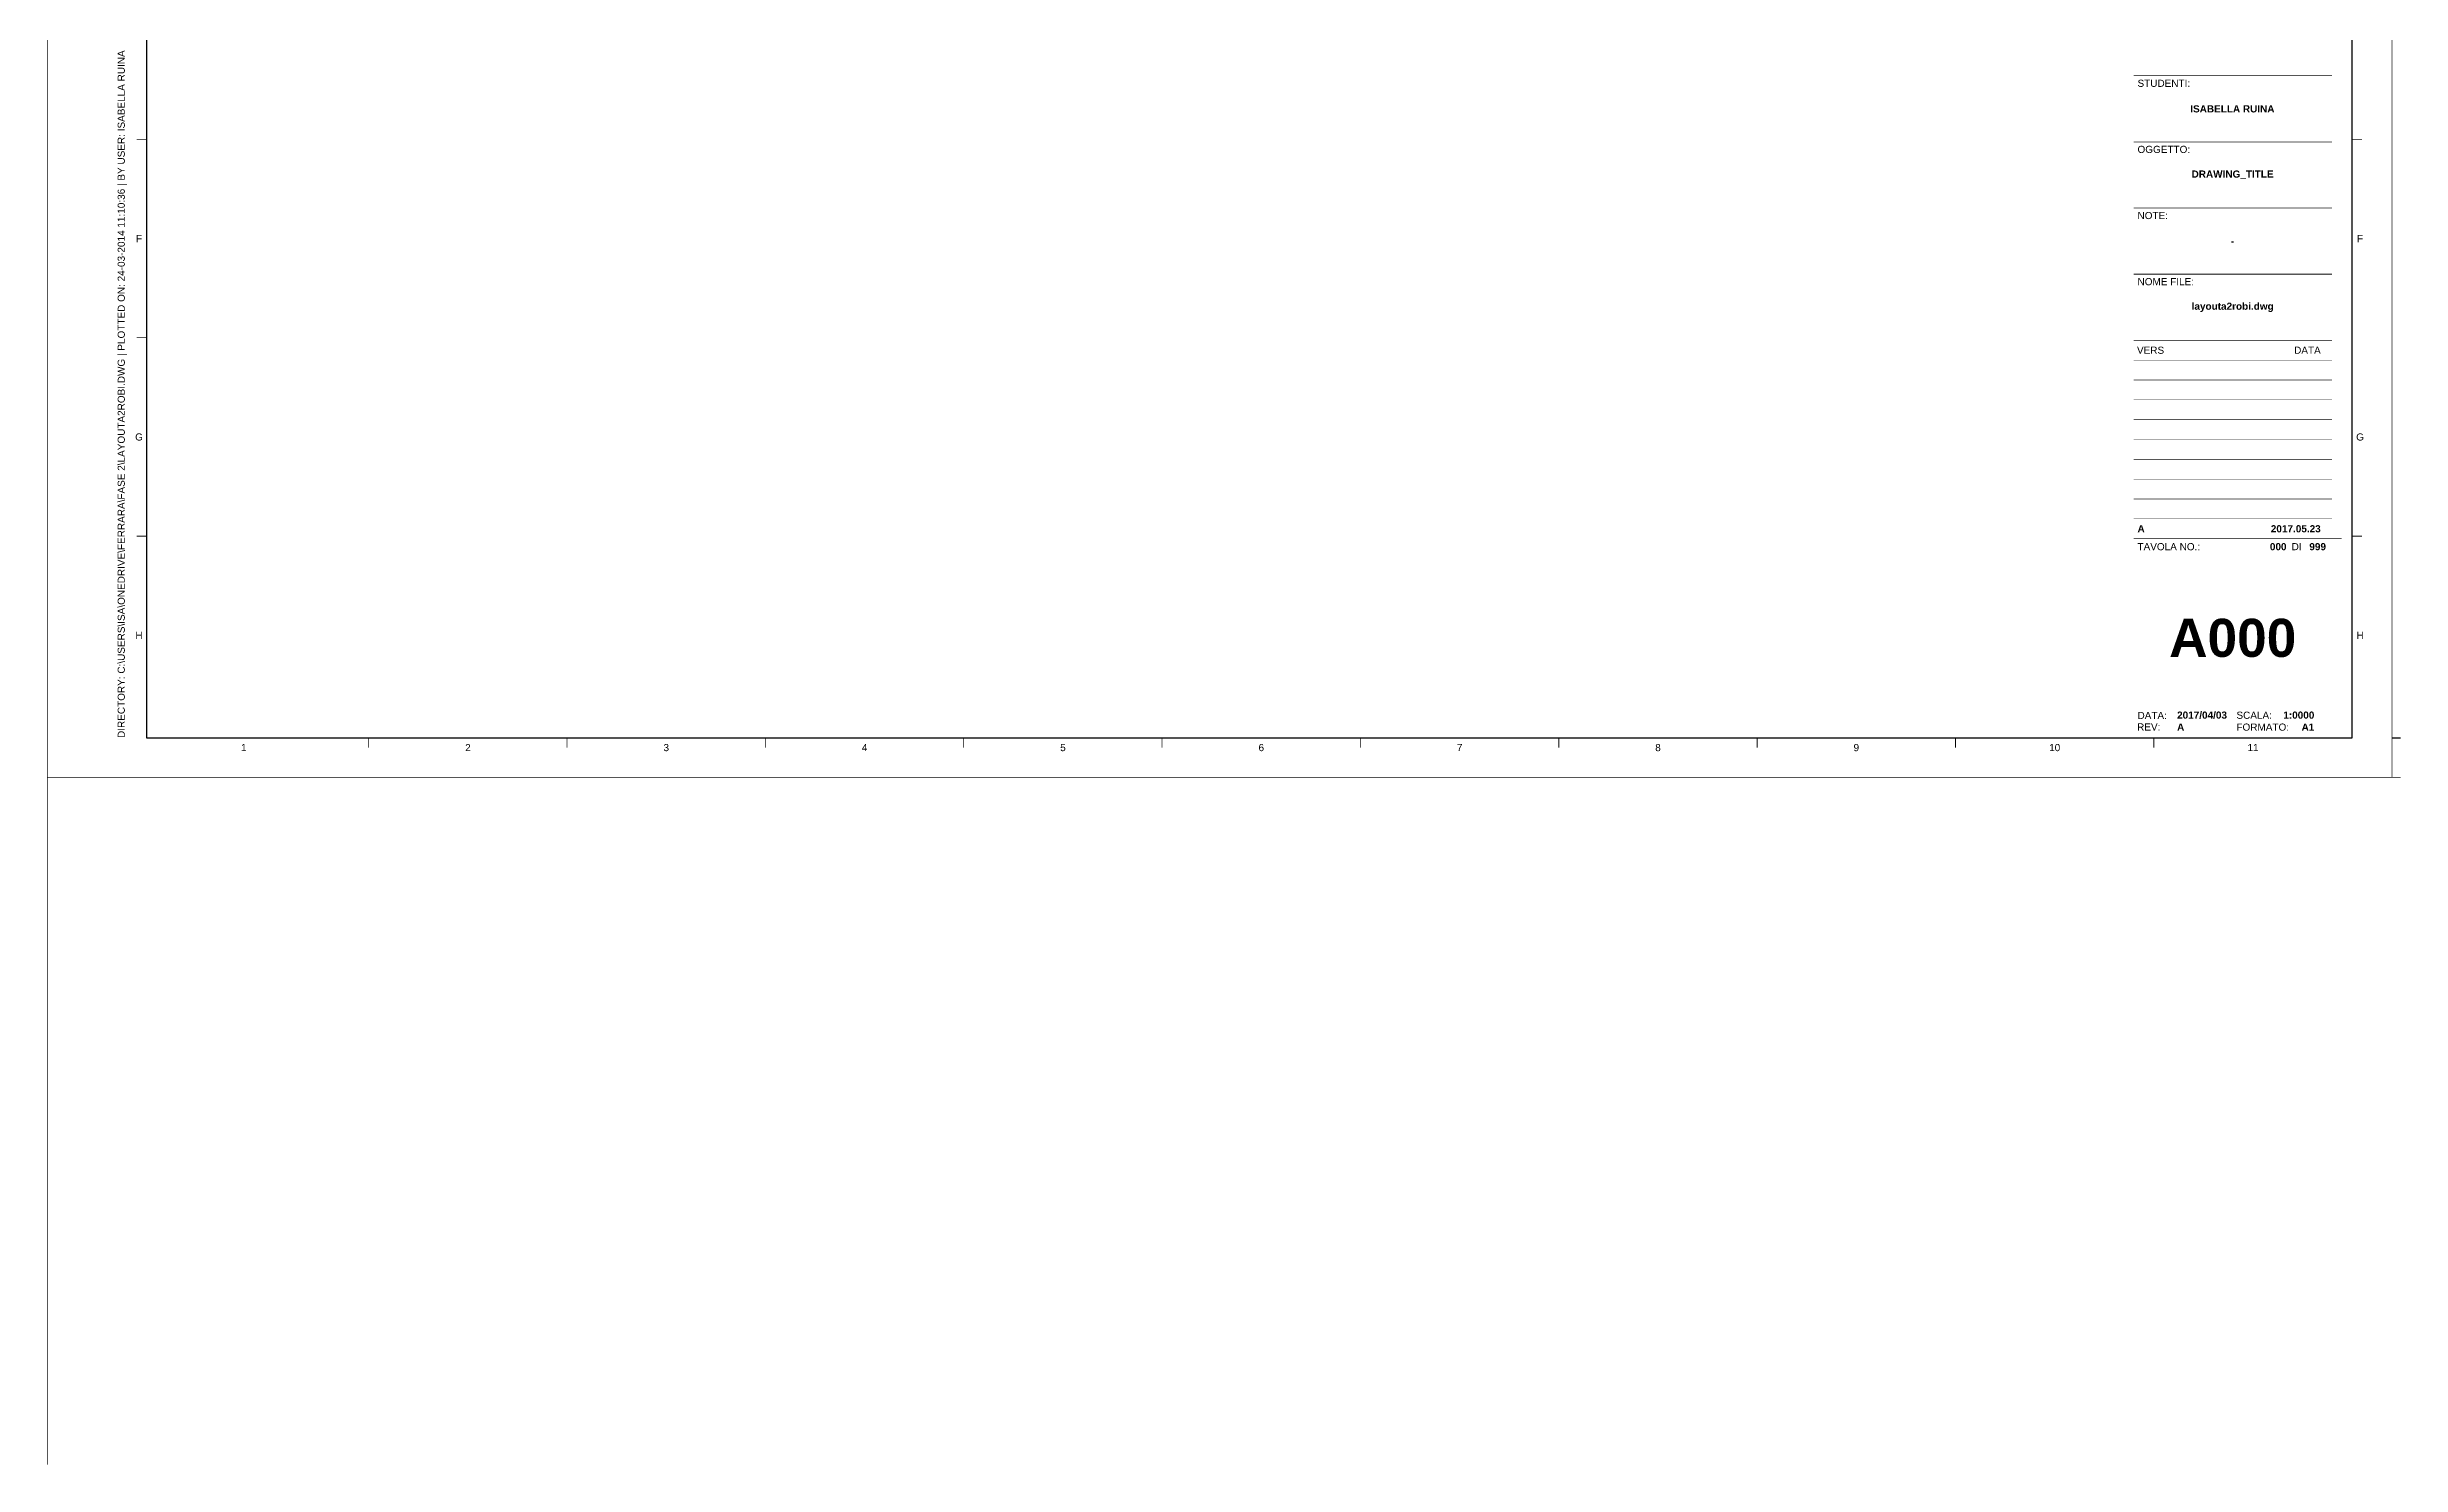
# Paper-space layout 'A000' of a CAD drawing. Header units: millimetres. Extents: x -1 to 593, y -175 to 419.
# Drawn here: x -1 to 593, y -175 to 182 of the extents above; entities that cross this region are included whole.
import ezdxf
from ezdxf.enums import TextEntityAlignment as Align

# ---------------------------------------------------------------- set-up
doc = ezdxf.new("R2010")
doc.units = ezdxf.units.MM
doc.header["$MEASUREMENT"] = 0
doc.layers.add('G-ANNO-NPLT', color=210, linetype='Continuous', plot=False)
doc.layers.add('G-ANNO-TEXT', color=3, linetype='Continuous')
doc.layers.add('G-ANNO-TTLB', color=3, linetype='Continuous')
doc.styles.add('ARIAL', font='arial.ttf')
doc.styles.add('ARIAL-BOLD', font='')
doc.styles.get('ARIAL-BOLD').set_extended_font_data('Arial', bold=True)

# ---------------------------------------------------------------- blocks, each defined once
blk = doc.blocks.new('BLOCK_TITLE')
at = {"layer": 'G-ANNO-TTLB'}
for points, const_width in [([(0, 166.67), (-50, 166.67)], 0.18), ([(-50, 166.67), (0, 166.67)], 0.18), ([(-50, 150), (0, 150)], 0.18), ([(-50, 150), (0, 150)], 0.18), ([(-50, 150), (0, 150)], 0.18), ([(-50, 150), (0, 150)], 0.18), ([(-50, 133.33), (0, 133.33)], 0.18), ([(-50, 116.67), (0, 116.67)], 0.18), ([(-50, 116.67), (0, 116.67)], 0.18), ([(-50, 100), (0, 100)], 0.18), ([(-50, 95), (0, 95)], 0.12), ([(-50, 90), (0, 90)], 0.12), ([(-50, 85), (0, 85)], 0.12), ([(-50, 80), (0, 80)], 0.12), ([(-50, 75), (0, 75)], 0.12), ([(-50, 70), (0, 70)], 0.12), ([(-50, 65), (0, 65)], 0.12), ([(-50, 60), (0, 60)], 0.12), ([(-50, 55), (0, 55)], 0.12), ([(-50, 50), (0, 50)], 0.18), ([(-50, 50), (0, 50)], 0.18)]:
    blk.add_lwpolyline(points, dxfattribs=dict(at, const_width=const_width))
at = {"layer": 'G-ANNO-TTLB', "const_width": 0.18, "flags": 128}
blk.add_lwpolyline([(2.5, 50), (0, 50)], dxfattribs=at)
blk.add_lwpolyline([(2.5, 50), (0, 50)], dxfattribs=at)
at = {"layer": 'G-ANNO-TEXT', "style": 'ARIAL'}
for s, p in [('STUDENTI:', (-49, 165.68)), ('OGGETTO:', (-49, 149.02)), ('NOTE:', (-49, 132.35)), ('NOME FILE:', (-49, 115.68)), ('TAVOLA NO.:', (-49, 48.88))]:
    blk.add_text(s, height=1.8, dxfattribs=at).set_placement(p, align=Align.TOP_LEFT)
for s, p in [('VERS', (-49.13, 97.5)), ('DI', (-10.14, 47.99)), ('DATA:', (-49, 5.44)), ('SCALA:', (-24.06, 5.5)), ('REV:', (-49.1, 2.54)), ('FORMATO:', (-24.06, 2.5))]:
    blk.add_text(s, height=1.8, dxfattribs=at).set_placement(p, align=Align.MIDDLE_LEFT)
at = {"layer": 'G-ANNO-TEXT'}
for s, style, p in [('DATA', 'ARIAL', (-2.81, 97.5)), ('A1', 'ARIAL-BOLD', (-4.42, 2.5))]:
    blk.add_text(s, height=1.8, dxfattribs=dict(at, style=style)).set_placement(p, align=Align.MIDDLE_RIGHT)
at = {"layer": 'G-ANNO-TEXT', "style": 'ARIAL-BOLD'}
for tag, p, height in [('PROJECT_TITLE_001', (-45.32, 222.27), 3.6), ('STUDENTS_001', (-31.83, 160.46), 1.8), ('STUDENTS_002', (-31.97, 157.43), 1.8), ('STUDENTS_003', (-31.98, 154.4), 1.8), ('DRAWING_TITLE_001', (-35.37, 141), 1.8), ('NOTES_001', (-25.48, 124.1), 1.8), ('FILENAME_001', (-35.35, 107.69), 1.8)]:
    blk.add_attdef(tag, p, '', height=height, dxfattribs=at)
at = {"layer": 'G-ANNO-TEXT', "style": 'ARIAL-BOLD', "flags": 2}
for tag, p in [('CLASS_001', (-38.72, 192.28)), ('CLASS_002', (-34.96, 189.25)), ('PROFESSOR_001', (-36.33, 174.1))]:
    blk.add_attdef(tag, p, '', height=1.8, dxfattribs=at)
at = {"layer": 'G-ANNO-TEXT', "style": 'ARIAL-BOLD'}
for tag, p in [('VERSION_9', (-49, 92.5)), ('VERSION_8', (-49, 87.5)), ('VERSION_7', (-49, 82.5)), ('VERSION_6', (-49, 77.5)), ('VERSION_5', (-49, 72.5)), ('VERSION_4', (-49, 67.5)), ('VERSION_3', (-49, 62.5)), ('VERSION_2', (-49, 57.5)), ('VERSION_1', (-49, 52.5)), ('SHEET_TOTAL', (-5.68, 47.98)), ('DATE', (-39.01, 5.53)), ('REV', (-39.01, 2.51))]:
    blk.add_attdef(tag, text='', height=1.8, dxfattribs=at).set_placement(p, align=Align.MIDDLE_LEFT)
for tag, p in [('DATA_9', (-2.81, 92.5)), ('DATA_8', (-2.81, 87.5)), ('DATA_7', (-2.81, 82.5)), ('DATA_6', (-2.81, 77.5)), ('DATA_5', (-2.81, 72.5)), ('DATA_4', (-2.81, 67.5)), ('DATA_3', (-2.81, 62.5)), ('DATA_2', (-2.81, 57.5)), ('SHEET_COPY', (-11.42, 47.98)), ('DATA_1', (-2.81, 52.5)), ('SCALE', (-4.42, 5.53))]:
    blk.add_attdef(tag, text='', height=1.8, dxfattribs=at).set_placement(p, align=Align.MIDDLE_RIGHT)
blk.add_attdef('SHEET', text='', height=9.6, dxfattribs=at).set_placement((-25, 25), align=Align.MIDDLE_CENTER)

psp = doc.layouts.new('A000')

# ---------------------------------------------------------------- linework, layer by layer
at = {"layer": 'G-ANNO-NPLT', "const_width": 0.18}
for points in [[(-0.77, -174.89), (-0.77, 419.11)], [(590.23, -1.69), (590.23, 419.11)], [(592.43, -1.69), (-0.77, -1.69)]]:
    psp.add_lwpolyline(points, dxfattribs=at)
at = {"layer": 'G-ANNO-TTLB'}
for p, q in [((24.23, 409.11), (24.23, 8.31)), ((590.23, 8.31), (592.43, 8.31))]:
    psp.add_line(p, q, dxfattribs=at)
at = {"layer": 'G-ANNO-TTLB', "const_width": 0.18, "flags": 128}
for points in [[(24.23, 159.11), (21.73, 159.11)], [(24.23, 109.11), (21.73, 109.11)], [(24.23, 59.11), (21.73, 59.11)], [(80.23, 8.31), (80.23, 5.81)], [(130.23, 8.31), (130.23, 5.81)], [(180.23, 8.31), (180.23, 5.81)], [(230.23, 8.31), (230.23, 5.81)], [(280.23, 8.31), (280.23, 5.81)], [(330.23, 8.31), (330.23, 5.81)], [(380.23, 8.31), (380.23, 5.81)], [(430.23, 8.31), (430.23, 5.81)], [(480.23, 8.31), (480.23, 5.81)]]:
    psp.add_lwpolyline(points, dxfattribs=at)

# ---------------------------------------------------------------- block references
ref = psp.add_blockref('BLOCK_TITLE', (575.11, 8.48))
ref.add_attrib('SHEET_COPY', '000', dxfattribs={"layer": 'G-ANNO-TEXT', "height": 1.8, "style": 'ARIAL-BOLD'}).set_placement((563.68, 56.46), align=Align.MIDDLE_RIGHT)
ref.add_attrib('SHEET_TOTAL', '999', dxfattribs={"layer": 'G-ANNO-TEXT', "height": 1.8, "style": 'ARIAL-BOLD'}).set_placement((569.43, 56.46), align=Align.MIDDLE_LEFT)
ref.add_attrib('SCALE', '1:0000', dxfattribs={"layer": 'G-ANNO-TEXT', "height": 1.8, "style": 'ARIAL-BOLD'}).set_placement((570.69, 14.01), align=Align.MIDDLE_RIGHT)
ref.add_attrib('REV', 'A', dxfattribs={"layer": 'G-ANNO-TEXT', "height": 1.8, "style": 'ARIAL-BOLD'}).set_placement((536.09, 10.99), align=Align.MIDDLE_LEFT)
ref.add_attrib('DATE', '2017/04/03', dxfattribs={"layer": 'G-ANNO-TEXT', "height": 1.8, "style": 'ARIAL-BOLD'}).set_placement((536.09, 14.01), align=Align.MIDDLE_LEFT)
ref.add_attrib('SHEET', 'A000', dxfattribs={"layer": 'G-ANNO-TEXT', "height": 9.6, "style": 'ARIAL-BOLD'}).set_placement((550.11, 33.48), align=Align.MIDDLE_CENTER)
ref.add_attrib('DATA_1', '2017.05.23', dxfattribs={"layer": 'G-ANNO-TEXT', "height": 1.8, "style": 'ARIAL-BOLD'}).set_placement((572.3, 60.98), align=Align.MIDDLE_RIGHT)
ref.add_attrib('VERSION_1', 'A', dxfattribs={"layer": 'G-ANNO-TEXT', "height": 1.8, "style": 'ARIAL-BOLD'}).set_placement((526.11, 60.98), align=Align.MIDDLE_LEFT)
ref.add_attrib('FILENAME_001', 'layouta2robi.dwg', (539.76, 116.17), dxfattribs={"layer": 'G-ANNO-TEXT', "height": 1.8, "style": 'ARIAL-BOLD'})
ref.add_attrib('NOTES_001', '-', (549.63, 132.58), dxfattribs={"layer": 'G-ANNO-TEXT', "height": 1.8, "style": 'ARIAL-BOLD'})
ref.add_attrib('DRAWING_TITLE_001', 'DRAWING_TITLE', (539.74, 149.48), dxfattribs={"layer": 'G-ANNO-TEXT', "height": 1.8, "style": 'ARIAL-BOLD'})
ref.add_attrib('STUDENTS_001', 'ISABELLA RUINA', (539.41, 165.91), dxfattribs={"layer": 'G-ANNO-TEXT', "height": 1.8, "style": 'ARIAL-BOLD'})

# ---------------------------------------------------------------- texts
at = {"layer": 'G-ANNO-TEXT', "style": 'ARIAL'}
for s, p in [('F', (22.31, 134.11)), ('G', (22.31, 84.11)), ('H', (22.31, 34.11)), ('1', (48.72, 5.82)), ('2', (105.23, 5.82)), ('3', (155.23, 5.82)), ('4', (205.23, 5.82)), ('5', (255.23, 5.82)), ('6', (305.23, 5.82)), ('7', (355.23, 5.82)), ('8', (405.23, 5.82)), ('9', (455.23, 5.82)), ('10', (505.23, 5.82)), ('11', (555.23, 5.82))]:
    psp.add_text(s, height=1.8, dxfattribs=at).set_placement(p, align=Align.MIDDLE_CENTER)
at = {"layer": 'G-ANNO-TEXT', "insert": (16.93, 8.25), "char_height": 1.8, "attachment_point": 1, "rotation": 90, "style": 'ARIAL'}
psp.add_mtext_dynamic_manual_height_columns('DIRECTORY: C:\\\\USERS\\\\ISA\\\\ONEDRIVE\\\\FERRARA\\\\FASE 2\\\\LAYOUTA2ROBI.DWG | PLOTTED ON: 24-03-2014 11:10:36 | BY USER: ISABELLA RUINA', width=412.209, gutter_width=9, heights=[0], dxfattribs=at)

# ---------------------------------------------------------------- next in the draw order: linework, layer by layer
at = {"layer": 'G-ANNO-TTLB'}
for p, q in [((580.23, 8.31), (580.23, 409.11)), ((24.23, 8.31), (580.23, 8.31))]:
    psp.add_line(p, q, dxfattribs=at)
at = {"layer": 'G-ANNO-TTLB', "const_width": 0.18, "flags": 128}
for points in [[(582.73, 159.11), (580.23, 159.11)], [(580.23, 132.11), (580.23, 129.61)], [(582.73, 59.11), (580.23, 59.11)], [(530.23, 8.31), (530.23, 5.81)]]:
    psp.add_lwpolyline(points, dxfattribs=at)

# ---------------------------------------------------------------- next in the draw order: texts
at = {"layer": 'G-ANNO-TEXT', "style": 'ARIAL'}
for s, p in [('F', (582.21, 134.11)), ('G', (582.21, 84.11)), ('H', (582.21, 34.11))]:
    psp.add_text(s, height=1.8, dxfattribs=at).set_placement(p, align=Align.MIDDLE_CENTER)

doc.saveas('drawing.dxf')
